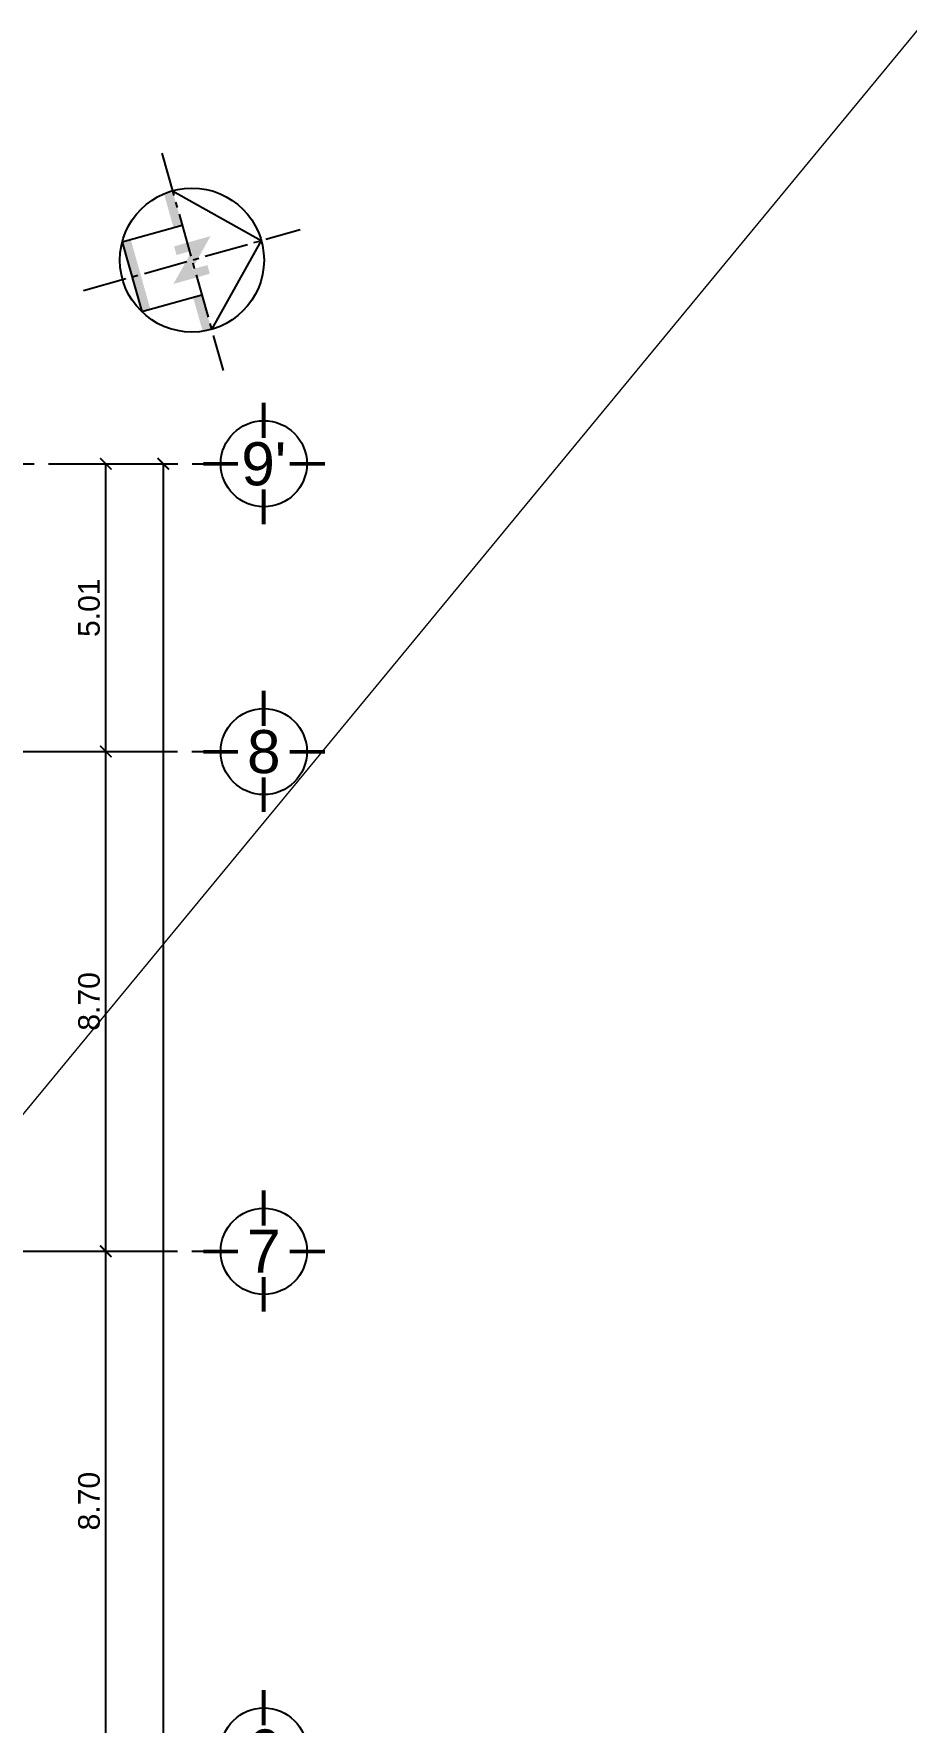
# Model space of a CAD drawing. Header units: metres. Extents: x -598 to 357, y -242 to 574.
# Drawn here: x -289.24 to -274.05, y 438.09 to 467.49 of the extents above; entities that cross this region are included whole.
import ezdxf
from ezdxf.enums import TextEntityAlignment as Align

# ---------------------------------------------------------------- set-up
doc = ezdxf.new("R2010")
doc.units = ezdxf.units.M
doc.header["$PDMODE"] = 3
doc.linetypes.add('Zxref_Eje_Pb$0$AM_DIN_G_W050', pattern=[13.75, 9.75, -1.5, 1, -1.5])
doc.linetypes.add('Zxref_Eje_Pb$0$ZXREF-EJES NTECH$0$XREF-EJES$0$CENTERX2', pattern=[4, 2.5, -0.5, 0.5, -0.5])
doc.layers.add('Muro Mamspoteria', color=5, linetype='Continuous', lineweight=9)
for name, color, linetype in [('xref_Nivel PB$0$Z-XREF', 7, 'Continuous'), ('Zxref_Eje_Pb$0$EJE-cota', 1, 'Continuous'), ('Zxref_Eje_Pb$0$EJE-Linea', 8, 'Continuous'), ('Zxref_Eje_Pb$0$EJE_NORTE', 1, 'Continuous')]:
    doc.layers.add(name, color=color, linetype=linetype)
doc.styles.add('Zxref_Eje_Pb$0$Standard', font='arial.ttf')
doc.styles.add('Zxref_Eje_Pb$0$TITULOS', font='X-HLVB1O', dxfattribs={"oblique": 5})
doc.dimstyles.new('Zxref_Eje_Pb$0$EJE', dxfattribs={"dimtxt": 0.375, "dimasz": 0.2, "dimexe": 0.1, "dimexo": 0.1, "dimgap": 0.1, "dimtad": 1, "dimzin": 0, "dimdsep": 46, "dimtxsty": 'Zxref_Eje_Pb$0$Standard', "dimblk": 'Zxref_Eje_Pb$0$_ArchTick', "dimcen": 0.1, "dimclrd": 256, "dimclre": 256, "dimclrt": 2, "dimaunit": 1, "dimadec": 3, "dimazin": 0, "dimtfac": 1, "dimtix": 1, "dimtmove": 2, "dimatfit": 3, "dimldrblk": 'Zxref_Eje_Pb$0$_ArchTick', "dimfxl": 0.2, "dimtfill": 1, "dimtolj": 1, "dimtzin": 0, "dimarcsym": 1})

# ---------------------------------------------------------------- blocks, each defined once
blk = doc.blocks.new('Zxref_Eje_Pb$0$Ubg-001')
at = {"layer": 'Zxref_Eje_Pb$0$EJE_NORTE', "linetype": 'Zxref_Eje_Pb$0$AM_DIN_G_W050'}
for p, q in [((50, -75), (50, -25)), ((25.36, -50), (75.47, -50))]:
    blk.add_line(p, q, dxfattribs=at)
at = {"layer": 'Zxref_Eje_Pb$0$EJE_NORTE'}
for p, q in [((34, -50), (50, -34)), ((50, -34), (66, -50)), ((42, -50), (42, -63.86)), ((58, -63.86), (58, -50)), ((42, -63.86), (58, -63.86))]:
    blk.add_line(p, q, dxfattribs=at)
blk.add_circle((50, -50), 16, dxfattribs=at)
for points in [[(46, -53), (48, -53), (46, -44.59), (48, -49.41)], [(46, -44.59), (48, -49.41), (52, -50.59), (54, -55.41)], [(52, -50.59), (54, -55.41), (52, -47), (54, -47)], [(34, -50), (34, -52), (42, -50), (42, -52)], [(58, -50), (58, -52), (66, -50), (66, -52)], [(42, -61.86), (42, -63.86), (58, -61.86), (58, -63.86)]]:
    blk.add_trace(points, dxfattribs=at)
blk = doc.blocks.new('Zxref_Eje_Pb$0$EJE-1')
at = {"color": 5, "linetype": 'Continuous'}
for p, q in [((-0.01, 0.3), (-0.01, 0.707)), ((0, 0.3), (0, 0.707)), ((0.01, 0.3), (0.01, 0.707)), ((-0.7, 0.01), (-0.3, 0.01)), ((-0.7, 0), (-0.3, 0)), ((0.3, 0.01), (0.707, 0.01)), ((0.3, 0), (0.707, 0)), ((-0.7, -0.01), (-0.3, -0.01)), ((0.3, -0.01), (0.707, -0.01)), ((-0.01, -0.7), (-0.01, -0.3)), ((0, -0.7), (0, -0.3)), ((0.01, -0.7), (0.01, -0.3))]:
    blk.add_line(p, q, dxfattribs=at)
at = {"color": 8, "linetype": 'Continuous'}
blk.add_circle((0, 0), 0.5, dxfattribs=at)
at = {"color": 5, "style": 'Zxref_Eje_Pb$0$TITULOS', "oblique": 5}
blk.add_attdef('EJE', text='', height=0.5, dxfattribs=at).set_placement((0, 0), align=Align.MIDDLE)
blk = doc.blocks.new('Zxref_Eje_Pb$0$_ArchTick')
at = {"color": 0, "linetype": 'ByBlock', "const_width": 0.15}
blk.add_lwpolyline([(-0.5, -0.5), (0.5, 0.5)], dxfattribs=at)
blk = doc.blocks.new('*D194')
at = {"layer": 'Defpoints', "color": 0, "transparency": 16777216}
for p in [(70.461, 49.029), (71.531, 49.029), (70.531, 40.329)]:
    blk.add_point(p, dxfattribs=at)
at = {"layer": 'Zxref_Eje_Pb$0$EJE-cota', "lineweight": -2, "transparency": 16777216}
for p, q in [((70.561, 49.029), (71.631, 49.029)), ((71.531, 40.329), (71.531, 49.029)), ((70.631, 40.329), (71.631, 40.329))]:
    blk.add_line(p, q, dxfattribs=at)
at = {"layer": 'Zxref_Eje_Pb$0$EJE-cota', "lineweight": -2, "transparency": 16777216, "xscale": 0.2, "yscale": 0.2, "zscale": 0.2}
for p, rotation in [((71.531, 49.029), 90), ((71.531, 40.329), 270)]:
    blk.add_blockref('Zxref_Eje_Pb$0$_ArchTick', p, dxfattribs=dict(at, rotation=rotation))
at = {"layer": 'Zxref_Eje_Pb$0$EJE-cota', "color": 2, "transparency": 16777216, "insert": (71.24, 44.679), "char_height": 0.375, "attachment_point": 5, "rotation": 90, "style": 'Zxref_Eje_Pb$0$Standard', "bg_fill": 3, "box_fill_scale": 1.1, "bg_fill_color": 256, "bg_fill_true_color": 13158600, "bg_fill_transparency": 0}
blk.add_mtext('\\A1;8.70', dxfattribs=at)
blk = doc.blocks.new('*D195')
at = {"layer": 'Defpoints', "color": 0, "transparency": 16777216}
for p in [(70.531, 57.729), (71.531, 57.729), (70.461, 49.029)]:
    blk.add_point(p, dxfattribs=at)
at = {"layer": 'Zxref_Eje_Pb$0$EJE-cota', "lineweight": -2, "transparency": 16777216}
for p, q in [((70.631, 57.729), (71.631, 57.729)), ((71.531, 49.029), (71.531, 57.729)), ((70.561, 49.029), (71.631, 49.029))]:
    blk.add_line(p, q, dxfattribs=at)
at = {"layer": 'Zxref_Eje_Pb$0$EJE-cota', "lineweight": -2, "transparency": 16777216, "xscale": 0.2, "yscale": 0.2, "zscale": 0.2}
for p, rotation in [((71.531, 57.729), 90), ((71.531, 49.029), 270)]:
    blk.add_blockref('Zxref_Eje_Pb$0$_ArchTick', p, dxfattribs=dict(at, rotation=rotation))
at = {"layer": 'Zxref_Eje_Pb$0$EJE-cota', "color": 2, "transparency": 16777216, "insert": (71.24, 53.379), "char_height": 0.375, "attachment_point": 5, "rotation": 90, "style": 'Zxref_Eje_Pb$0$Standard', "bg_fill": 3, "box_fill_scale": 1.1, "bg_fill_color": 256, "bg_fill_true_color": 13158600, "bg_fill_transparency": 0}
blk.add_mtext('\\A1;8.70', dxfattribs=at)
blk = doc.blocks.new('*D196')
at = {"layer": 'Defpoints', "color": 0, "transparency": 16777216}
for p in [(70.531, 62.74), (71.531, 62.74), (70.531, 57.729)]:
    blk.add_point(p, dxfattribs=at)
at = {"layer": 'Zxref_Eje_Pb$0$EJE-cota', "lineweight": -2, "transparency": 16777216}
for p, q in [((70.631, 62.74), (71.631, 62.74)), ((71.531, 57.729), (71.531, 62.74)), ((70.631, 57.729), (71.631, 57.729))]:
    blk.add_line(p, q, dxfattribs=at)
at = {"layer": 'Zxref_Eje_Pb$0$EJE-cota', "lineweight": -2, "transparency": 16777216, "xscale": 0.2, "yscale": 0.2, "zscale": 0.2}
for p, rotation in [((71.531, 62.74), 90), ((71.531, 57.729), 270)]:
    blk.add_blockref('Zxref_Eje_Pb$0$_ArchTick', p, dxfattribs=dict(at, rotation=rotation))
at = {"layer": 'Zxref_Eje_Pb$0$EJE-cota', "color": 2, "transparency": 16777216, "insert": (71.24, 60.234), "char_height": 0.375, "attachment_point": 5, "rotation": 90, "style": 'Zxref_Eje_Pb$0$Standard', "bg_fill": 3, "box_fill_scale": 1.1, "bg_fill_color": 256, "bg_fill_true_color": 13158600, "bg_fill_transparency": 0}
blk.add_mtext('\\A1;5.01', dxfattribs=at)
blk = doc.blocks.new('*D197')
at = {"layer": 'Defpoints', "color": 0, "transparency": 16777216}
for p in [(70.531, 62.74), (70.531, 10.905), (72.531, 10.905)]:
    blk.add_point(p, dxfattribs=at)
at = {"layer": 'Zxref_Eje_Pb$0$EJE-cota', "lineweight": -2, "transparency": 16777216}
for p, q in [((70.631, 62.74), (72.631, 62.74)), ((72.531, 62.74), (72.531, 10.905)), ((70.631, 10.905), (72.631, 10.905))]:
    blk.add_line(p, q, dxfattribs=at)
at = {"layer": 'Zxref_Eje_Pb$0$EJE-cota', "lineweight": -2, "transparency": 16777216, "xscale": 0.2, "yscale": 0.2, "zscale": 0.2}
for p, rotation in [((72.531, 62.74), 90), ((72.531, 10.905), 270)]:
    blk.add_blockref('Zxref_Eje_Pb$0$_ArchTick', p, dxfattribs=dict(at, rotation=rotation))
at = {"layer": 'Zxref_Eje_Pb$0$EJE-cota', "color": 2, "transparency": 16777216, "insert": (72.24, 36.822), "char_height": 0.375, "attachment_point": 5, "rotation": 90, "style": 'Zxref_Eje_Pb$0$Standard', "bg_fill": 3, "box_fill_scale": 1.1, "bg_fill_color": 256, "bg_fill_true_color": 13158600, "bg_fill_transparency": 0}
blk.add_mtext('\\A1;51.84', dxfattribs=at)
blk = doc.blocks.new('Zxref_Eje_Pb')
at = {"layer": 'Zxref_Eje_Pb$0$EJE-Linea', "linetype": 'Zxref_Eje_Pb$0$ZXREF-EJES NTECH$0$XREF-EJES$0$CENTERX2', "ltscale": 0.5}
for points in [[(69.032, 62.74), (73.531, 62.74)], [(37.531, 57.729), (73.531, 57.729)], [(37.531, 49.029), (73.531, 49.029)]]:
    blk.add_lwpolyline(points, dxfattribs=at)
ref = blk.add_blockref('Zxref_Eje_Pb$0$EJE-1', (74.281, 62.74), dxfattribs=dict(xscale=1.5, yscale=1.5, zscale=1.5))
ref.add_attrib('EJE', "9'", dxfattribs={"color": 5, "height": 0.75, "style": 'Zxref_Eje_Pb$0$Standard'}).set_placement((74.281, 62.74), align=Align.MIDDLE)
ref = blk.add_blockref('Zxref_Eje_Pb$0$EJE-1', (74.281, 57.729), dxfattribs=dict(xscale=1.5, yscale=1.5, zscale=1.5))
ref.add_attrib('EJE', '8', dxfattribs={"color": 5, "height": 0.75, "style": 'Zxref_Eje_Pb$0$Standard'}).set_placement((74.281, 57.729), align=Align.MIDDLE)
ref = blk.add_blockref('Zxref_Eje_Pb$0$EJE-1', (74.281, 49.029), dxfattribs=dict(xscale=1.5, yscale=1.5, zscale=1.5))
ref.add_attrib('EJE', '7', dxfattribs={"color": 5, "height": 0.75, "style": 'Zxref_Eje_Pb$0$Standard'}).set_placement((74.281, 49.029), align=Align.MIDDLE)
ref = blk.add_blockref('Zxref_Eje_Pb$0$EJE-1', (74.281, 40.329), dxfattribs=dict(xscale=1.5, yscale=1.5, zscale=1.5))
ref.add_attrib('EJE', '6', dxfattribs={"color": 5, "height": 0.75, "style": 'Zxref_Eje_Pb$0$Standard'}).set_placement((74.281, 40.329), align=Align.MIDDLE)
at = {"layer": 'Zxref_Eje_Pb$0$EJE_NORTE', "xscale": 0.0783510876287428, "yscale": 0.0783510876287428, "zscale": 0.1787237009468919, "rotation": 285.7126684738676}
blk.add_blockref('Zxref_Eje_Pb$0$Ubg-001', (75.741, 71.119), dxfattribs=at)
at = {"layer": 'Zxref_Eje_Pb$0$EJE-cota'}
dim = blk.add_linear_dim(base=(71.531, 49.029), p1=(70.531, 40.329), p2=(70.461, 49.029), angle=90, dimstyle='Zxref_Eje_Pb$0$EJE', dxfattribs=at)
dim.commit()
dim.dimension.update_dxf_attribs({"geometry": '*D194', "text_midpoint": (71.24, 44.679)})
dim = blk.add_linear_dim(base=(71.531, 57.729), p1=(70.461, 49.029), p2=(70.531, 57.729), angle=90, dimstyle='Zxref_Eje_Pb$0$EJE', dxfattribs=at)
dim.commit()
dim.dimension.update_dxf_attribs({"geometry": '*D195', "text_midpoint": (71.24, 53.379)})
dim = blk.add_linear_dim(base=(71.531, 62.74), p1=(70.531, 57.729), p2=(70.531, 62.74), angle=90, dimstyle='Zxref_Eje_Pb$0$EJE', dxfattribs=at)
dim.commit()
dim.dimension.update_dxf_attribs({"geometry": '*D196', "text_midpoint": (71.24, 60.234)})
dim = blk.add_linear_dim(base=(72.53097, 10.9046), p1=(70.53097, 62.73961), p2=(70.53097, 10.9046), angle=90, dimstyle='Zxref_Eje_Pb$0$EJE', dxfattribs=at)
dim.commit()
dim.dimension.update_dxf_attribs({"geometry": '*D197', "text_midpoint": (72.2395, 36.82211)})

msp = doc.modelspace()

# ---------------------------------------------------------------- block references
at = {"layer": 'xref_Nivel PB$0$Z-XREF'}
msp.add_blockref('Zxref_Eje_Pb', (-359.514, 397.264), dxfattribs=at)

# ---------------------------------------------------------------- next in the draw order: linework, layer by layer
at = {"layer": 'Muro Mamspoteria'}
msp.add_lwpolyline([(-345.651, 380.51), (-261.441, 482.61)], dxfattribs=at)
msp.add_circle((-306.539, 472.241), 101.758, dxfattribs=at)

doc.saveas('drawing.dxf')
